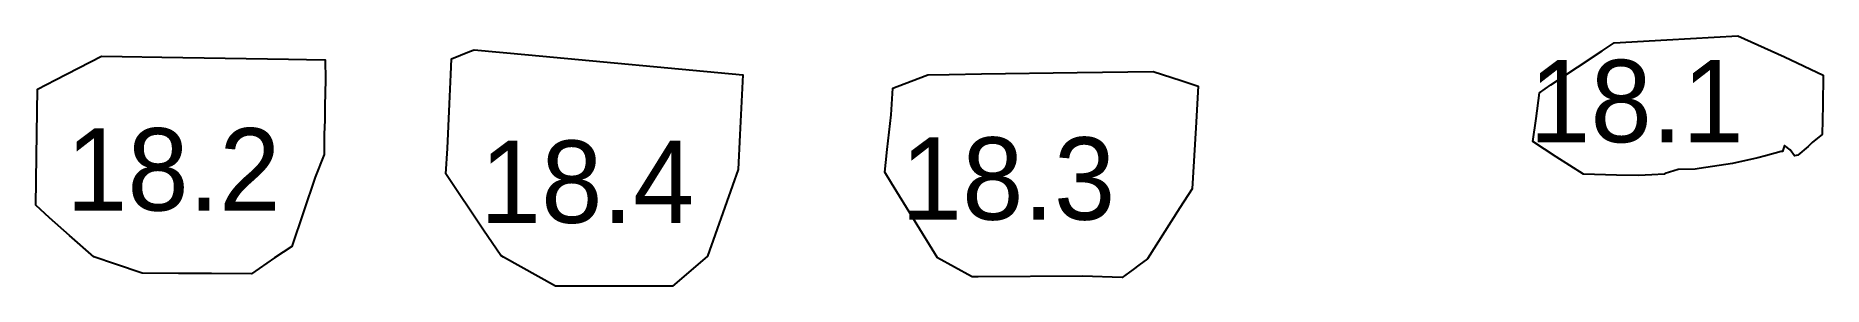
# Model space of a CAD drawing. Extents: x 65 to 173, y 21 to 37.
import ezdxf

# ---------------------------------------------------------------- set-up
doc = ezdxf.new("R2010")
doc.units = 0
doc.layers.get('0').update_dxf_attribs({"color": 255, "linetype": 'CONTINUOUS'})

msp = doc.modelspace()

# ---------------------------------------------------------------- linework, layer by layer
at = {"color": 1}
for points in [[(92.0537, 24.869), (89.7725, 28.292), (89.8597, 29.8291), (89.9768, 32.5535), (90.0682, 34.3302), (90.1039, 35.2867), (91.192, 35.7202), (91.491, 35.8215), (94.7873, 35.5306), (107.786, 34.3124), (107.61, 30.672), (107.513, 28.5545), (107.161, 27.5896), (105.655, 23.2917), (103.654, 21.5831), (103.532, 21.4786), (103.469, 21.4785), (102.783, 21.478), (96.856, 21.4736), (96.4216, 21.4732), (93.267, 23.2439), (93.1103, 23.3418)], [(164.574, 28.5679), (163.8, 28.3164), (163.741, 28.2856), (162.993, 28.2439), (162.165, 28.1933), (160.845, 28.2185), (158.837, 28.2854), (157.173, 29.3218), (155.762, 30.2595), (155.955, 31.6545), (156.165, 33.2214), (156.86, 33.6993), (158.478, 34.7647), (159.967, 35.7553), (160.697, 36.2502), (163.898, 36.425), (168.212, 36.6799), (171.048, 35.4018), (173.392, 34.2819), (173.371, 32.4697), (173.335, 30.6776), (172.941, 30.3762), (172.726, 30.1949), (172.476, 29.961), (171.843, 29.4371), (171.649, 29.3938), (171.388, 29.7488), (171.034, 30.0167), (170.921, 29.6621), (170.827, 29.647), (169.887, 29.3929), (169.424, 29.2625), (167.876, 28.9292), (165.86, 28.6185), (165.622, 28.5832)], [(71.3338, 22.2661), (69.714, 22.8048), (68.3932, 23.2599), (66.9174, 24.5453), (65.709, 25.6343), (64.8646, 26.3964), (64.912, 29.3605), (64.972, 33.4419), (66.0636, 34.0055), (68.8594, 35.4482), (70.1139, 35.4274), (72.5141, 35.387), (80.2125, 35.2583), (82.4001, 35.2221), (82.4325, 35.2236), (82.4533, 34.0064), (82.4162, 32.4351), (82.411, 31.5549), (82.3801, 30.6956), (82.371, 29.476), (81.8381, 28.0936), (80.4075, 23.8862), (79.3513, 23.1937), (77.9552, 22.2313), (75.5264, 22.2441), (73.536, 22.2545)], [(122.088, 22.0452), (121.814, 22.0437), (121.724, 22.0416), (121.672, 22.0696), (119.609, 23.2024), (116.824, 27.7376), (116.423, 28.3912), (116.477, 28.9834), (116.55, 29.7826), (116.793, 31.8877), (116.904, 33.4985), (117.598, 33.7667), (119.018, 34.3123), (120.314, 34.3305), (122.294, 34.3588), (128.094, 34.4429), (132.702, 34.5054), (134.4, 33.9586), (135.443, 33.6197), (135.303, 31.0979), (135.084, 27.3845), (134.324, 26.2257), (132.361, 23.144), (131.834, 22.7548), (131.489, 22.489), (130.829, 21.9973), (128.416, 22.0859)]]:
    msp.add_lwpolyline(points, close=True, dxfattribs=at)

# ---------------------------------------------------------------- texts
for s, p in [('18.1', (155.543, 30.2151)), ('18.2', (66.711, 26.0689)), ('18.4', (91.8326, 25.3194)), ('18.3', (117.392, 25.5132))]:
    msp.add_text(s, height=5).set_placement(p)

doc.saveas('drawing.dxf')
